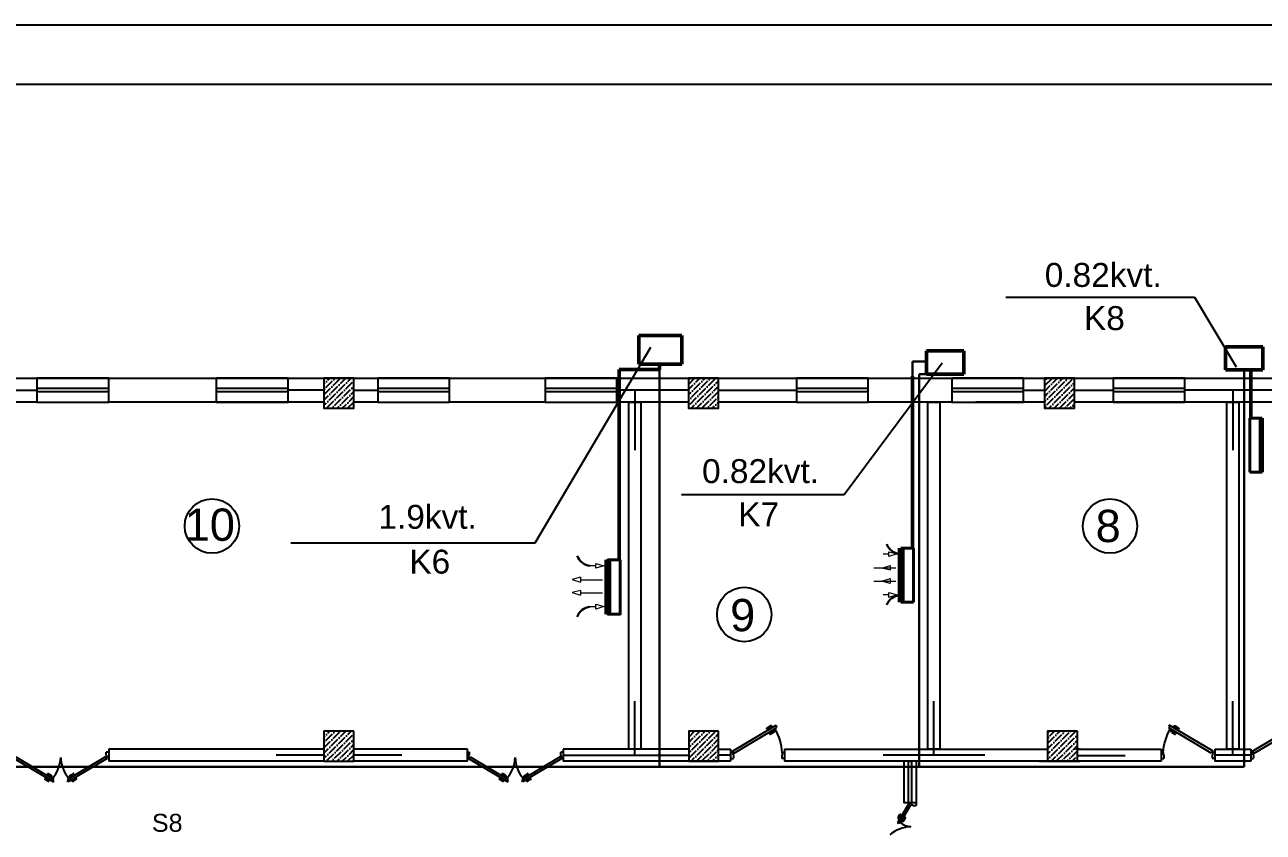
# Model space of a CAD drawing. Header units: millimetres. Extents: x 42452 to 2852333, y -419346 to 834876.
# Drawn here: x 2613922 to 2634634, y 599910 to 613409 of the extents above; entities that cross this region are included whole.
import ezdxf

# ---------------------------------------------------------------- set-up
doc = ezdxf.new("R2010")
doc.units = ezdxf.units.MM
doc.linetypes.add('( Hidden )', pattern=[0.275, 0.15, -0.125])
for name, color, linetype, lineweight in [('c_dv_l x_tti-25_Ном._пера__21_Ном._пера__21', 7, 'Continuous', 30), ('memar', 7, 'Continuous', 25), ('ДВЕРИ', 7, 'Continuous', 5), ('надписи', 5, 'Continuous', 30), ('соед_роз', 94, 'Continuous', 30), ('Соедин_роз', 94, 'Continuous', 30), ('текст_свет', 5, 'Continuous', 30)]:
    doc.layers.add(name, color=color, linetype=linetype, lineweight=lineweight)
doc.styles.get("Standard").update_dxf_attribs({"font": 'arial.ttf'})
doc.styles.add('СГЕНЕРИР_СТИЛЬ_1', font='arial.ttf')

# ---------------------------------------------------------------- blocks, each defined once
blk = doc.blocks.new('qapi 700')
at = {"layer": 'ДВЕРИ', "color": 251, "lineweight": 25, "true_color": 0x636466}
for p, q in [((1281620, 90086), (1281659, 90086)), ((1281620, 89997), (1281651, 89997)), ((1281651, 89997), (1281651, 90034)), ((1281651, 90034), (1281659, 90034)), ((1281659, 90034), (1281659, 90086)), ((1282368, 90010), (1281735, 89633)), ((1282395, 89980), (1281741, 89591)), ((1282382, 89987), (1282368, 90010)), ((1282420, 90086), (1282380, 90086)), ((1282380, 90034), (1282380, 90085)), ((1282388, 90034), (1282380, 90034)), ((1282388, 89991), (1282382, 89987)), ((1282388, 89997), (1282388, 90034)), ((1282420, 89997), (1282388, 89997)), ((1282420, 89997), (1282388, 89997)), ((1282395, 89980), (1282388, 89991)), ((1281733, 89605), (1281747, 89613)), ((1281741, 89591), (1281733, 89605)), ((1281747, 89613), (1281735, 89633)), ((1281812, 89685), (1281762, 89656)), ((1281762, 89656), (1281765, 89651)), ((1281776, 89665), (1281770, 89676)), ((1281775, 89698), (1281826, 89728)), ((1281785, 89617), (1281787, 89613)), ((1281787, 89613), (1281837, 89642)), ((1281792, 89676), (1281793, 89674)), ((1281835, 89712), (1281794, 89687)), ((1281802, 89622), (1281809, 89609)), ((1281814, 89681), (1281812, 89685)), ((1281820, 89629), (1281818, 89631)), ((1281872, 89650), (1281831, 89626)), ((1281831, 89604), (1281881, 89634)), ((1281837, 89642), (1281835, 89646)), ((1281836, 89725), (1281838, 89722)), ((1281884, 89645), (1281883, 89647))]:
    blk.add_line(p, q, dxfattribs=at)
for centre, radius, start, end in [((1282471, 90052), 821, 183.4077, 209.5706), ((1281830, 89721), 7.94, 30.7133, 120.7133), ((1281783, 89684), 15.9, 120.7133, 210.7133), ((1281798, 89680), 7.94, 120.7133, 210.7133), ((1281823, 89617), 15.9, 210.7133, 300.7133), ((1281827, 89633), 7.94, 210.7133, 300.7133), ((1281831, 89718), 7.94, 300.7133, 30.7133), ((1281876, 89643), 7.94, 30.7133, 120.7133), ((1281877, 89641), 7.94, 300.7133, 30.7133)]:
    blk.add_arc(centre, radius, start, end, dxfattribs=at)
blk = doc.blocks.new('DSA')
at = {"layer": 'ДВЕРИ', "color": 251, "lineweight": 25, "true_color": 0x636466}
for p, q in [((153780, 788017), (153820, 788017)), ((153780, 787928), (153812, 787928)), ((153780, 787928), (153812, 787928)), ((153804, 787910), (153811, 787922)), ((153804, 787910), (154462, 787520)), ((153811, 787922), (153818, 787918)), ((153812, 787928), (153812, 787965)), ((153812, 787965), (153820, 787965)), ((153818, 787918), (153832, 787941)), ((153820, 787965), (153820, 788016)), ((153832, 787941), (154468, 787562)), ((155336, 787941), (154700, 787562)), ((155364, 787910), (154706, 787520)), ((155350, 787918), (155336, 787941)), ((155388, 788017), (155348, 788017)), ((155348, 787965), (155348, 788016)), ((155356, 787965), (155348, 787965)), ((155357, 787922), (155350, 787918)), ((155356, 787928), (155356, 787965)), ((155388, 787928), (155356, 787928)), ((155388, 787928), (155356, 787928)), ((155364, 787910), (155357, 787922)), ((154318, 787574), (154320, 787576)), ((154372, 787532), (154321, 787563)), ((154331, 787579), (154372, 787555)), ((154366, 787654), (154365, 787652)), ((154365, 787571), (154368, 787575)), ((154415, 787542), (154365, 787571)), ((154367, 787641), (154409, 787616)), ((154428, 787627), (154377, 787657)), ((154383, 787557), (154384, 787560)), ((154388, 787610), (154391, 787615)), ((154391, 787615), (154441, 787585)), ((154401, 787550), (154394, 787538)), ((154411, 787605), (154410, 787603)), ((154418, 787546), (154415, 787542)), ((154426, 787594), (154433, 787605)), ((154441, 787585), (154438, 787580)), ((154456, 787542), (154468, 787562)), ((154470, 787534), (154456, 787542)), ((154462, 787520), (154470, 787534)), ((154698, 787534), (154712, 787542)), ((154706, 787520), (154698, 787534)), ((154712, 787542), (154700, 787562)), ((154777, 787615), (154727, 787585)), ((154727, 787585), (154730, 787580)), ((154742, 787594), (154735, 787605)), ((154740, 787627), (154791, 787657)), ((154750, 787546), (154753, 787542)), ((154753, 787542), (154803, 787571)), ((154757, 787605), (154758, 787603)), ((154801, 787641), (154760, 787616)), ((154767, 787550), (154775, 787538)), ((154780, 787610), (154777, 787615)), ((154785, 787557), (154784, 787560)), ((154837, 787579), (154796, 787555)), ((154797, 787532), (154847, 787563)), ((154803, 787571), (154800, 787575)), ((154802, 787654), (154804, 787652)), ((154850, 787574), (154848, 787576))]:
    blk.add_line(p, q, dxfattribs=at)
for centre, radius, start, end in [((154002, 787952), 583, 319.7101, 357.5846), ((155160, 787950), 576, 182.1815, 220.5237), ((154325, 787569), 7.98, 149.2867, 239.2867), ((154327, 787572), 7.98, 59.2867, 149.2867), ((154371, 787648), 7.98, 149.2867, 239.2867), ((154373, 787650), 7.98, 59.2867, 149.2867), ((154376, 787561), 7.98, 239.2867, 329.2867), ((154380, 787546), 16, 239.2867, 329.2867), ((154404, 787609), 7.98, 329.2867, 59.2867), ((154420, 787613), 16, 329.2867, 59.2867), ((154748, 787613), 16, 120.7133, 210.7133), ((154764, 787609), 7.98, 120.7133, 210.7133), ((154788, 787546), 16, 210.7133, 300.7133), ((154792, 787561), 7.98, 210.7133, 300.7133), ((154795, 787650), 7.98, 30.7133, 120.7133), ((154797, 787648), 7.98, 300.7133, 30.7133), ((154842, 787572), 7.98, 30.7133, 120.7133), ((154843, 787569), 7.98, 300.7133, 30.7133)]:
    blk.add_arc(centre, radius, start, end, dxfattribs=at)

msp = doc.modelspace()

# ---------------------------------------------------------------- hatches: boundary and pattern name
at = {"layer": 'memar', "lineweight": 25}
h = msp.add_hatch(dxfattribs=at)
h.set_pattern_fill('ANSI36', color=256, scale=500)
h.set_pattern_definition([(45, (908887.793, 3063898.607), (33.1456304, 121.533978), [156.25, -31.25, 0, -31.25])])
h.paths.add_polyline_path([(2618926.33479, 607498.52629), (2618926.33479, 606998.52629), (2619426.33479, 606998.52629), (2619426.33479, 607498.52629)])
h = msp.add_hatch(dxfattribs=at)
h.set_pattern_fill('ANSI36', color=256, scale=500)
h.set_pattern_definition([(45, (902789.75, 3063898.607), (33.1456304, 121.533978), [156.25, -31.25, 0, -31.25])])
h.paths.add_polyline_path([(2625024.37997, 607498.52629), (2625024.37997, 606998.52629), (2625524.37997, 606998.52629), (2625524.37997, 607498.52629)])
h = msp.add_hatch(dxfattribs=at)
h.set_pattern_fill('ANSI36', color=256, scale=500)
h.set_pattern_definition([(45, (896837.99, 3063898.607), (33.1456304, 121.533978), [156.25, -31.25, 0, -31.25])])
h.paths.add_polyline_path([(2630976.13986, 607498.52629), (2630976.13986, 606998.52629), (2631476.13986, 606998.52629), (2631476.13986, 607498.52629)])
h = msp.add_hatch(dxfattribs=at)
h.set_pattern_fill('ANSI36', color=256, scale=500)
h.set_pattern_definition([(45, (908887.793, 3057998.6), (33.1456304, 121.533978), [156.25, -31.25, 0, -31.25])])
h.paths.add_polyline_path([(2618926.33479, 601598.5206), (2618926.33479, 601098.5206), (2619426.33479, 601098.5206), (2619426.33479, 601598.5206)])
h = msp.add_hatch(dxfattribs=at)
h.set_pattern_fill('ANSI36', color=256, scale=500)
h.set_pattern_definition([(45, (902788.183, 3057998.6), (33.1456304, 121.533978), [156.25, -31.25, 0, -31.25])])
h.paths.add_polyline_path([(2625025.94493, 601598.5206), (2625025.94493, 601098.5206), (2625525.94493, 601098.5206), (2625525.94493, 601598.5206)])
h = msp.add_hatch(dxfattribs=at)
h.set_pattern_fill('ANSI36', color=256, scale=500)
h.set_pattern_definition([(45, (896788.183, 3057998.6), (33.1456304, 121.533978), [156.25, -31.25, 0, -31.25])])
h.paths.add_polyline_path([(2631025.94494, 601598.5206), (2631025.94494, 601098.5206), (2631525.94494, 601098.5206), (2631525.94494, 601598.5206)])

# ---------------------------------------------------------------- linework, layer by layer
at = {"layer": 'c_dv_l x_tti-25_Ном._пера__21_Ном._пера__21', "linetype": 'Continuous', "lineweight": 25, "flags": 128}
for points in [[(2591320.97086, 613409.26844), (2674928.52286, 613409.26844), (2674928.52286, 554286.78524), (2591320.97086, 554286.78524)], [(2595302.28286, 612413.94044), (2673933.19486, 612413.94044), (2673933.19486, 555282.11324), (2595302.28286, 555282.11324)]]:
    msp.add_lwpolyline(points, close=True, dxfattribs=at)
at = {"layer": 'memar', "lineweight": 25}
for p, q in [((2624124.37983, 607298.52629), (2624124.37983, 606298.52629)), ((2630625.6591, 607298.52629), (2630976.13986, 607298.52629)), ((2631476.13986, 607298.52629), (2632125.6591, 607298.52629)), ((2635125.6591, 607298.52629), (2633325.6591, 607298.52629)), ((2634125.6591, 607298.52629), (2634125.6591, 606298.52629)), ((2624124.37983, 601198.5206), (2624124.37983, 602098.5206)), ((2634125.6591, 601198.5206), (2634125.6591, 602098.5206)), ((2618926.33479, 601199.97225), (2618126.33479, 601199.97225)), ((2620226.33479, 601199.97225), (2619426.33479, 601199.97225)), ((2622926.37983, 601198.5206), (2625025.94493, 601198.5206)), ((2625725.9512, 601198.5206), (2625525.94493, 601198.5206)), ((2631525.94494, 601193.31142), (2632325.94494, 601193.31142)), ((2634425.66537, 601198.5206), (2633825.94798, 601198.5206))]:
    msp.add_line(p, q, dxfattribs=at)
at = {"layer": 'memar', "color": 0, "lineweight": 25}
for p, q in [((2621326.37983, 601298.5206), (2619426.33479, 601298.5206)), ((2625025.94493, 601298.5206), (2622926.37983, 601298.5206))]:
    msp.add_line(p, q, dxfattribs=at)
at = {"layer": 'memar', "color": 251, "lineweight": 25, "true_color": 0x636466}
for p, q in [((2628707.72333, 600387.23309), (2628515.36033, 600064.98112)), ((2628737.94833, 600359.99619), (2628557.81481, 600058.32263)), ((2628707.72333, 600387.23309), (2628719.52091, 600380.2245)), ((2628719.52091, 600380.2245), (2628715.44555, 600373.36442)), ((2628715.44555, 600373.36442), (2628737.94833, 600359.99619)), ((2628739.26844, 600398.5206), (2628739.26844, 600366.6034)), ((2628739.26844, 600398.5206), (2628739.26844, 600366.6034)), ((2628739.26844, 600366.6034), (2628776.26858, 600366.6034)), ((2628776.26858, 600366.6034), (2628776.26858, 600358.6241)), ((2628776.26858, 600358.6241), (2628827.81265, 600358.6241)), ((2628828.37878, 600398.5206), (2628828.37878, 600358.6241)), ((2628515.36072, 600064.98088), (2628529.08297, 600056.82899)), ((2628528.03683, 600155.11167), (2628558.17447, 600205.84242)), ((2628529.08297, 600056.82899), (2628537.23364, 600070.54917)), ((2628545.90295, 600125.93567), (2628533.60624, 600133.24079)), ((2628537.21553, 600111.31211), (2628566.91113, 600161.29879)), ((2628541.25974, 600108.90957), (2628537.21553, 600111.31211)), ((2628537.23364, 600070.54917), (2628557.81191, 600058.32436)), ((2628574.61293, 600196.07682), (2628550.16168, 600154.91798)), ((2628552.94639, 600143.98254), (2628555.66471, 600142.36766)), ((2628566.91113, 600161.29879), (2628570.95534, 600158.89624)), ((2628569.10991, 600208.62713), (2628571.82823, 600207.01226)), ((2628580.42473, 600085.64281), (2628575.70624, 600088.44592)), ((2628610.12033, 600135.62948), (2628580.42473, 600085.64281)), ((2628589.11215, 600100.26637), (2628600.7703, 600093.34061)), ((2628600.95367, 600115.46284), (2628598.87391, 600116.69836)), ((2628605.43756, 600138.41138), (2628610.12033, 600135.62948)), ((2628636.34036, 600159.40638), (2628611.88911, 600118.24754)), ((2628622.64118, 600098.91002), (2628652.77882, 600149.64078)), ((2628649.99412, 600160.57622), (2628647.2758, 600162.19109))]:
    msp.add_line(p, q, dxfattribs=at)
at = {"layer": 'memar', "color": 0, "lineweight": 25}
for points in [[(2607526.13986, 607498.52629), (2648926.13986, 607498.52629)], [(2614125.6591, 607098.52629), (2613426.33479, 607098.52629)], [(2618926.33479, 607098.52629), (2615325.6591, 607098.52629)], [(2619825.6591, 607098.52629), (2619426.33479, 607098.52629)], [(2622625.6591, 607098.52629), (2621025.6591, 607098.52629)], [(2625024.37997, 607098.52629), (2623825.6591, 607098.52629)], [(2626825.6591, 607098.52629), (2625524.37997, 607098.52629)], [(2629425.6591, 607098.52629), (2628025.6591, 607098.52629)], [(2630975.96356, 607098.52629), (2629825.6591, 607098.52629)], [(2637025.94493, 607098.52629), (2631476.13986, 607098.52629)], [(2618925.96356, 601298.5206), (2615326.33479, 601298.5206)], [(2615326.33479, 601298.5206), (2615326.33479, 601098.5206)], [(2621326.37983, 601098.5206), (2621326.37983, 601298.5206)], [(2622926.37983, 601298.5206), (2622926.37983, 601098.5206)], [(2625525.94493, 601298.5206), (2625725.9512, 601298.5206)], [(2625725.9512, 601298.5206), (2625725.9512, 601098.5206)], [(2626625.9512, 601298.5206), (2631025.94494, 601298.5206)], [(2626625.9512, 601298.5206), (2626625.9512, 601098.5206)], [(2631525.94494, 601298.5206), (2632925.94798, 601298.5206)], [(2632925.94798, 601298.5206), (2632925.94798, 601098.5206)], [(2633825.94798, 601298.5206), (2634425.66537, 601298.5206)], [(2633825.94798, 601298.5206), (2633825.94798, 601098.5206)], [(2634425.66537, 601298.5206), (2634425.66537, 601098.5206)], [(2618926.33479, 601098.5206), (2615326.33479, 601098.5206)], [(2621326.37983, 601098.5206), (2619425.96356, 601098.5206)], [(2625725.9512, 601098.5206), (2622926.37983, 601098.5206)], [(2632925.94798, 601098.5206), (2626625.9512, 601098.5206)], [(2628828.37878, 601098.5206), (2628828.37878, 600398.5206), (2628628.37878, 600398.5206), (2628628.37878, 601098.5206)], [(2634425.66537, 601098.5206), (2633825.94798, 601098.5206)]]:
    msp.add_lwpolyline(points, dxfattribs=at)
for points in [[(2615325.6591, 607498.52629), (2614125.6591, 607498.52629), (2614125.6591, 607098.52629), (2615325.6591, 607098.52629)], [(2618325.6591, 607498.52629), (2617125.6591, 607498.52629), (2617125.6591, 607098.52629), (2618325.6591, 607098.52629)], [(2621025.6591, 607498.52629), (2619825.6591, 607498.52629), (2619825.6591, 607098.52629), (2621025.6591, 607098.52629)], [(2623825.77692, 607498.52629), (2622625.77692, 607498.52629), (2622625.77692, 607098.52629), (2623825.77692, 607098.52629)], [(2628027.63363, 607498.52629), (2626827.63363, 607498.52629), (2626827.63363, 607098.52629), (2628027.63363, 607098.52629)], [(2630627.63363, 607498.52629), (2629427.63363, 607498.52629), (2629427.63363, 607098.52629), (2630627.63363, 607098.52629)], [(2633325.6591, 607498.52629), (2632125.6591, 607498.52629), (2632125.6591, 607098.52629), (2633325.6591, 607098.52629)], [(2624224.37983, 601298.5206), (2624024.37983, 601298.5206), (2624024.37983, 607098.52629), (2624224.37983, 607098.52629)], [(2629226.13986, 601298.5206), (2629026.13986, 601298.5206), (2629026.13986, 607098.52629), (2629226.13986, 607098.52629)], [(2634225.6591, 601298.5206), (2634025.6591, 601298.5206), (2634025.6591, 607098.52629), (2634225.6591, 607098.52629)]]:
    msp.add_lwpolyline(points, close=True, dxfattribs=at)
at = {"layer": 'memar', "color": 3, "lineweight": 25}
for points in [[(2619426.33479, 607498.52629), (2618926.33479, 607498.52629), (2618926.33479, 606998.52629), (2619426.33479, 606998.52629)], [(2625524.37997, 607498.52629), (2625024.37997, 607498.52629), (2625024.37997, 606998.52629), (2625524.37997, 606998.52629)], [(2631476.13986, 607498.52629), (2630976.13986, 607498.52629), (2630976.13986, 606998.52629), (2631476.13986, 606998.52629)], [(2619426.33479, 601598.5206), (2618926.33479, 601598.5206), (2618926.33479, 601098.5206), (2619426.33479, 601098.5206)], [(2625525.94493, 601598.5206), (2625025.94493, 601598.5206), (2625025.94493, 601098.5206), (2625525.94493, 601098.5206)], [(2631525.94494, 601598.5206), (2631025.94494, 601598.5206), (2631025.94494, 601098.5206), (2631525.94494, 601098.5206)]]:
    msp.add_lwpolyline(points, close=True, dxfattribs=at)
at = {"layer": 'memar', "lineweight": 25}
for points in [[(2613426.33479, 607298.52629), (2614125.6591, 607298.52629)], [(2618926.33479, 607298.52629), (2618325.6591, 607298.52629)], [(2619426.33479, 607298.52629), (2619825.6591, 607298.52629)], [(2625024.37997, 607298.52629), (2623825.77692, 607298.52629)], [(2625524.37997, 607298.52629), (2626825.6591, 607298.52629)], [(2625524.37997, 607298.52629), (2626825.6591, 607298.52629)], [(2629126.13986, 601198.5206), (2629126.13986, 602098.5206)], [(2629976.0424, 601198.5206), (2628276.23732, 601198.5206)]]:
    msp.add_lwpolyline(points, dxfattribs=at)
at = {"layer": 'memar', "color": 146, "lineweight": 25, "true_color": 0x105689}
for points in [[(2614125.6591, 607329.66369), (2614125.6591, 607279.66369), (2615325.6591, 607279.66369), (2615325.6591, 607329.66369)], [(2617125.6591, 607329.66369), (2617125.6591, 607279.66369), (2618325.6591, 607279.66369), (2618325.6591, 607329.66369)], [(2619825.6591, 607329.66369), (2619825.6591, 607279.66369), (2621025.6591, 607279.66369), (2621025.6591, 607329.66369)], [(2622625.77692, 607329.66369), (2622625.77692, 607279.66369), (2623825.77692, 607279.66369), (2623825.77692, 607329.66369)], [(2626827.63363, 607329.66369), (2626827.63363, 607279.66369), (2628027.63363, 607279.66369), (2628027.63363, 607329.66369)], [(2629427.63363, 607329.66369), (2629427.63363, 607279.66369), (2630627.63363, 607279.66369), (2630627.63363, 607329.66369)], [(2632125.6591, 607329.66369), (2632125.6591, 607279.66369), (2633325.6591, 607279.66369), (2633325.6591, 607329.66369)], [(2628753.37878, 600398.5206), (2628703.37878, 600398.5206), (2628703.37878, 601098.5206), (2628753.37878, 601098.5206)]]:
    msp.add_lwpolyline(points, close=True, dxfattribs=at)
at = {"layer": 'memar', "color": 7, "linetype": '( Hidden )', "lineweight": 25, "flags": 128}
for points in [[(2631576.11802, 601298.5206), (2631475.96356, 601298.5206)], [(2630876.07895, 601098.5206), (2631575.84816, 601098.5206)]]:
    msp.add_lwpolyline(points, dxfattribs=at)
at = {"layer": 'memar', "color": 0, "lineweight": 25}
for centre in [(2617052.78039, 605028.3161), (2632071.70535, 605028.3161), (2625954.4907, 603549.56207)]:
    msp.add_circle(centre, 454.87332, dxfattribs=at)
at = {"layer": 'memar', "color": 251, "lineweight": 25, "true_color": 0x636466}
for centre, radius, start, end in [((2628541.75697, 600146.96093), 15.9586, 149.286707771, 239.286707771), ((2628557.02176, 600150.84261), 7.9793, 149.286707771, 239.286707771), ((2628565.03454, 600201.76706), 7.9793, 59.286707771, 149.286707771), ((2628751.4121, 600290.3451), 288.15029, 229.710094572, 267.584640116), ((2628567.75286, 600200.15218), 7.9793, 329.286707771, 59.286707771), ((2628608.92104, 600107.06075), 15.9586, 239.286707771, 329.286707771), ((2628605.02904, 600122.32291), 7.9793, 239.286707771, 329.286707771), ((2628643.20043, 600155.33102), 7.9793, 59.286707771, 149.286707771), ((2628645.91875, 600153.71614), 7.9793, 329.286707771, 59.286707771), ((2628763.83111, 599420.13459), 582.83404, 92.415359884, 130.289905428)]:
    msp.add_arc(centre, radius, start, end, dxfattribs=at)
at = {"layer": 'надписи', "color": 0, "lineweight": -3}
for p, q in [((2630327.36409, 608853.34652), (2633485.55373, 608853.34652)), ((2633485.55373, 608853.34652), (2634182.2117, 607691.59751)), ((2622457.32449, 604749.15789), (2624394.50257, 608018.0314)), ((2627625.3744, 605558.36076), (2629263.44142, 607755.70592)), ((2624905.51186, 605558.36076), (2627625.3744, 605558.36076)), ((2618372.17373, 604749.15789), (2621934.91164, 604749.15789)), ((2621934.91164, 604749.15789), (2622457.32449, 604749.15789))]:
    msp.add_line(p, q, dxfattribs=at)
at = {"layer": 'соед_роз', "lineweight": 50}
for p, q in [((2624191.31167, 607735.7434), (2624191.31167, 608212.0515)), ((2624908.42238, 608212.0515), (2624191.31167, 608212.0515)), ((2624908.42238, 608212.0515), (2624908.42238, 607735.7434)), ((2629003.79284, 607956.2231), (2629003.79284, 607570.16443)), ((2629003.79284, 607956.2231), (2629625.20128, 607956.2231)), ((2629625.20128, 607570.16443), (2629625.20128, 607956.2231)), ((2634004.78206, 607641.37756), (2634004.78206, 608027.43624)), ((2634626.19051, 608027.43624), (2634004.78206, 608027.43624)), ((2634626.19051, 608027.43624), (2634626.19051, 607641.37756)), ((2624908.42238, 607735.7434), (2624191.31167, 607735.7434)), ((2624536.15519, 607647.97838), (2624536.15519, 607735.7434)), ((2623865.78078, 604461.5487), (2623865.78078, 607647.97838)), ((2623865.78078, 607647.97838), (2624536.15519, 607647.97838)), ((2628768.67915, 604657.37068), (2628768.67915, 607533.15649)), ((2629003.79284, 607570.16443), (2629625.20128, 607570.16443)), ((2634626.19051, 607641.37756), (2634004.78206, 607641.37756)), ((2634424.77156, 606834.2485), (2634424.77156, 607641.37756)), ((2634587.81375, 606834.48246), (2634587.81375, 605930.08901)), ((2634617.90233, 606834.48246), (2634617.90233, 605930.08901)), ((2628550.77615, 604657.60464), (2628550.77615, 603753.21119)), ((2628575.54839, 604657.60464), (2628575.54839, 603753.21119)), ((2628605.63696, 604657.60464), (2628605.63696, 603753.21119)), ((2623646.63316, 604461.5487), (2623646.63316, 603557.15526)), ((2623671.4054, 604461.5487), (2623671.4054, 603557.15526)), ((2623701.49398, 604461.5487), (2623701.49398, 603557.15526))]:
    msp.add_line(p, q, dxfattribs=at)
at = {"layer": 'соед_роз', "lineweight": 40}
for p, q in [((2634407.69834, 606834.48246), (2634617.90233, 606834.48246)), ((2634407.69834, 605930.08901), (2634407.69834, 606834.48246)), ((2634617.90233, 606834.48246), (2634617.90233, 605930.08901)), ((2634617.90233, 605930.08901), (2634407.69834, 605930.08901)), ((2628785.75237, 604657.60464), (2628575.54839, 604657.60464)), ((2628575.54839, 604657.60464), (2628575.54839, 603753.21119)), ((2628785.75237, 603753.21119), (2628785.75237, 604657.60464)), ((2628575.54839, 603753.21119), (2628785.75237, 603753.21119))]:
    msp.add_line(p, q, dxfattribs=at)
at = {"layer": 'соед_роз', "lineweight": 15}
for p, q in [((2634407.69834, 606834.48246), (2634617.90233, 606834.48246)), ((2634407.69834, 605930.08901), (2634407.69834, 606834.48246)), ((2634617.90233, 606834.48246), (2634617.90233, 605930.08901)), ((2634617.90233, 605930.08901), (2634407.69834, 605930.08901)), ((2628374.82241, 604519.51005), (2628374.82241, 604598.78169)), ((2628374.82241, 604598.78169), (2628510.95816, 604561.53505)), ((2628785.75237, 604657.60464), (2628575.54839, 604657.60464)), ((2628575.54839, 604657.60464), (2628575.54839, 603753.21119)), ((2628785.75237, 603753.21119), (2628785.75237, 604657.60464)), ((2623470.67943, 604323.45412), (2623470.67943, 604402.72575)), ((2623470.67943, 604402.72575), (2623606.81517, 604365.47912)), ((2628374.82241, 604559.14587), (2628276.60957, 604559.14587)), ((2628510.95816, 604561.53505), (2628374.82241, 604519.51005)), ((2623470.67943, 604363.08994), (2623372.46658, 604363.08994)), ((2623606.81517, 604365.47912), (2623470.67943, 604323.45412)), ((2628119.71018, 604327.92124), (2628487.39814, 604327.92124)), ((2628257.74102, 604325.53206), (2628393.87676, 604367.55706)), ((2628393.87676, 604288.28543), (2628257.74102, 604325.53206)), ((2628393.87676, 604367.55706), (2628393.87676, 604288.28543)), ((2623215.56719, 604171.50113), (2623079.43145, 604134.25449)), ((2623079.43145, 604134.25449), (2623215.56719, 604092.22949)), ((2623215.56719, 604171.50113), (2623215.56719, 604092.22949)), ((2623215.56719, 604131.86531), (2623583.25516, 604131.86531)), ((2628119.71018, 604109.4056), (2628489.85884, 604109.4056)), ((2628257.74102, 604107.01642), (2628393.87676, 604149.04142)), ((2628393.87676, 604069.76979), (2628257.74102, 604107.01642)), ((2628393.87676, 604149.04142), (2628393.87676, 604069.76979)), ((2623215.56719, 603952.98549), (2623079.43145, 603915.73885)), ((2623079.43145, 603915.73885), (2623215.56719, 603873.71385)), ((2623215.56719, 603952.98549), (2623215.56719, 603873.71385)), ((2623215.56719, 603913.34967), (2623585.71585, 603913.34967)), ((2628374.82241, 603876.30884), (2628276.60957, 603876.30884)), ((2628374.82241, 603836.67303), (2628374.82241, 603915.94466)), ((2628374.82241, 603915.94466), (2628510.95816, 603878.69802)), ((2628510.95816, 603878.69802), (2628374.82241, 603836.67303)), ((2623470.67943, 603680.25291), (2623372.46658, 603680.25291)), ((2623470.67943, 603640.61709), (2623470.67943, 603719.88872)), ((2623470.67943, 603719.88872), (2623606.81517, 603682.64209)), ((2623606.81517, 603682.64209), (2623470.67943, 603640.61709)), ((2628575.54839, 603753.21119), (2628785.75237, 603753.21119))]:
    msp.add_line(p, q, dxfattribs=at)
msp.add_lwpolyline([(2623881.60938, 604461.5487), (2623671.4054, 604461.5487), (2623671.4054, 603557.15526), (2623881.60938, 603557.15526)], close=True, dxfattribs=at)
at = {"layer": 'соед_роз', "lineweight": 40}
msp.add_lwpolyline([(2623881.60938, 604461.5487), (2623671.4054, 604461.5487), (2623671.4054, 603557.15526), (2623881.60938, 603557.15526)], close=True, dxfattribs=at)
at = {"layer": 'соед_роз'}
for centre, start, end in [((2628587.85511, 604825.55384), 201.648370609, 262.076411444), ((2623409.54554, 604629.49791), 201.648370609, 262.076411444), ((2628587.85511, 603609.90087), 97.923588609, 158.351629391), ((2623409.54554, 603413.84493), 97.923588609, 158.351629391)]:
    msp.add_arc(centre, 268.97594, start, end, dxfattribs=at)
at = {"layer": 'Соедин_роз'}
for p, q in [((2624536.15519, 607735.7434), (2624536.15519, 601005.58971)), ((2628768.67915, 607533.15649), (2628768.67915, 607778.35456)), ((2628768.67915, 607778.35456), (2629003.79284, 607778.35456)), ((2629003.79284, 607570.16443), (2628882.99611, 607570.16443)), ((2628882.99611, 607570.16443), (2628882.99611, 601005.58971)), ((2634315.48629, 607641.37756), (2634315.48629, 601005.58971)), ((2634315.48629, 601005.58971), (2613107.30991, 601005.58971))]:
    msp.add_line(p, q, dxfattribs=at)

# ---------------------------------------------------------------- block references
at = {"layer": 'memar', "lineweight": 25, "yscale": 1.121843277023546, "zscale": 1.121843277023546, "rotation": 180}
for p, xscale in [((4064402.28684, 702207.36755), 1.121843277023546), ((1195149.61234, 702207.36755), -1.121843277023546), ((4073099.2631, 702207.36755), 1.121843277023546)]:
    msp.add_blockref('qapi 700', p, dxfattribs=dict(at, xscale=xscale))
at = {"layer": 'memar', "color": 1, "lineweight": 25}
for p in [(2459938.31326, -186768.88491), (2467538.3583, -186768.88491)]:
    msp.add_blockref('DSA', p, dxfattribs=at)

# ---------------------------------------------------------------- texts
at = {"layer": 'memar', "linetype": 'Continuous', "lineweight": 25, "char_height": 540, "attachment_point": 3, "style": 'СГЕНЕРИР_СТИЛЬ_1'}
for s, insert in [('1{\\fArial|b0|i0|c238|p38;0}', (2617436.5204, 605321.77169)), ('{\\fArial|b0|i0|c238|p38;8}', (2632250.5515, 605300.21559)), ('{\\fArial|b0|i0|c238|p38;9}', (2626138.82478, 603809.80536))]:
    msp.add_mtext(s, dxfattribs=dict(at, insert=insert))
at = {"layer": 'надписи', "color": 1, "lineweight": -3}
for s, p in [('K8', (2631636.65746, 608304.81348)), ('K7', (2625855.017, 605023.72192))]:
    msp.add_text(s, height=400, dxfattribs=at).set_placement(p)
at = {"layer": 'надписи', "color": 0, "lineweight": -3, "char_height": 400, "attachment_point": 9}
for s, insert in [('0{\\fArial|b0|i0|c238|p34;.}82{\\fArial|b0|i0|c238|p34;kvt.}', (2632937.1855, 609021.29341)), ('0{\\fArial|b0|i0|c238|p34;.}82{\\fArial|b0|i0|c238|p34;kvt.}', (2627205.93398, 605741.16339)), ('1{\\fArial|b0|i0|c238|p34;.}9{\\fArial|b0|i0|c238|p34;kvt.}', (2621482.48412, 604977.11853))]:
    msp.add_mtext_dynamic_manual_height_columns(s, width=4770.9693678, gutter_width=2000, heights=[0], dxfattribs=dict(at, insert=insert))
at = {"layer": 'надписи', "color": 1, "lineweight": -3, "insert": (2621037.36313, 604227.95066), "char_height": 400, "attachment_point": 9}
msp.add_mtext_dynamic_manual_height_columns('K6', width=1191.9797047, gutter_width=2000, heights=[0], dxfattribs=at)
at = {"layer": 'текст_свет', "linetype": 'Continuous', "lineweight": 0, "insert": (2616048.53823, 600217.05193), "char_height": 300, "width": 1005.9254246, "attachment_point": 1}
msp.add_mtext('S8', dxfattribs=at)

doc.saveas('drawing.dxf')
